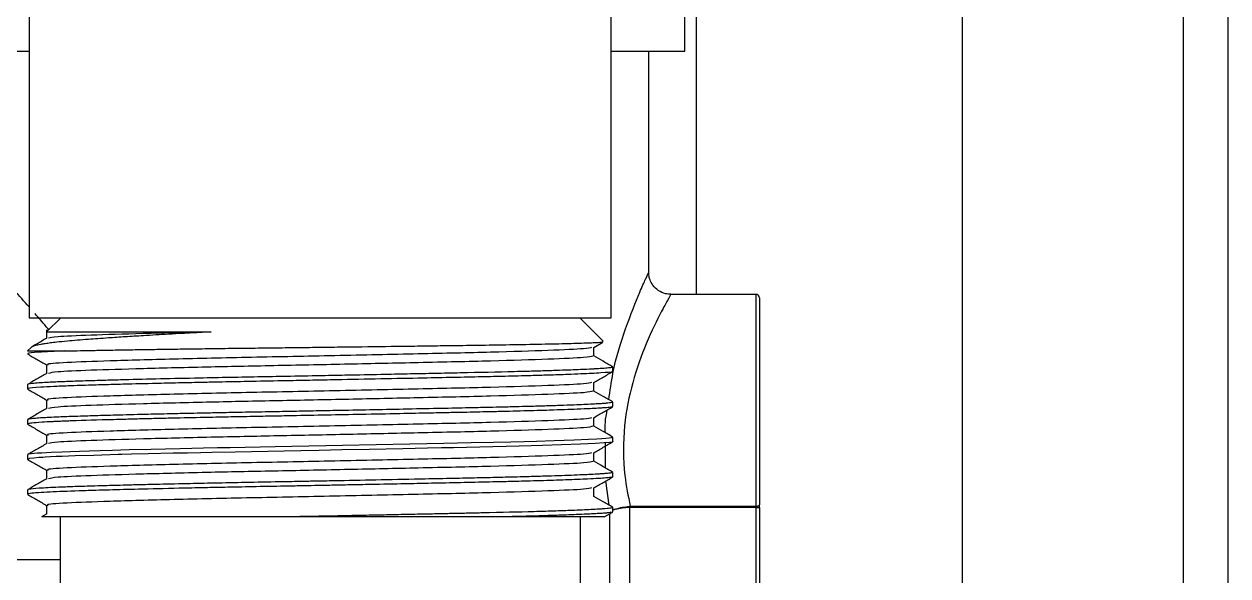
# Model space of a CAD drawing. Header units: millimetres. Extents: x 15 to 415, y 5 to 292.
# Drawn here: x 236.52 to 252.06, y 183.18 to 190.31 of the extents above; entities that cross this region are included whole.
import ezdxf

# ---------------------------------------------------------------- set-up
doc = ezdxf.new("R2010")
doc.units = ezdxf.units.MM

msp = doc.modelspace()

# ---------------------------------------------------------------- linework, layer by layer
at = {"color": 7, "linetype": 'Continuous', "lineweight": 25}
for p, q in [((248.6281, 239.4198), (248.6281, 125.7459)), ((251.4853, 125.7459), (251.4853, 239.4198)), ((252.0567, 239.1543), (252.0567, 126.0115)), ((245.1996, 186.8191), (245.1996, 232.0317)), ((244.0996, 186.5174), (244.0996, 205.4602)), ((245.0466, 189.962), (245.0466, 192.962)), ((236.5853, 190.6628), (236.5853, 186.5174)), ((235.5468, 189.962), (236.5853, 189.962)), ((244.0996, 189.962), (245.0466, 189.962)), ((244.5824, 187.0975), (244.5824, 189.962)), ((245.9681, 186.8191), (244.8646, 186.8191)), ((246.011, 186.7762), (246.011, 184.1001)), ((236.5853, 186.5174), (244.0996, 186.5174)), ((236.9937, 186.5174), (236.8125, 186.3362)), ((243.9939, 186.2146), (243.6911, 186.5174)), ((236.8106, 186.3632), (236.8106, 186.2513)), ((236.6114, 186.1351), (236.5651, 186.0888)), ((243.872, 186.134), (243.9894, 186.2018)), ((243.8742, 186.023), (243.8742, 186.1353)), ((236.5651, 186.0888), (237.0462, 186.0888)), ((236.8106, 185.9096), (236.8106, 185.7977)), ((244.1197, 185.8247), (244.1197, 185.8814)), ((236.5651, 185.6547), (236.5651, 185.5979)), ((243.8742, 185.5695), (243.8742, 185.6817)), ((236.8106, 185.4561), (236.8106, 185.3441)), ((244.1197, 185.3712), (244.1197, 185.4279)), ((236.5651, 185.2012), (236.5651, 185.1444)), ((243.8742, 185.1159), (243.8742, 185.2281)), ((236.8106, 185.0025), (236.8106, 184.8906)), ((244.1185, 184.9176), (244.1194, 184.9166)), ((244.1197, 184.9176), (244.1197, 184.9743)), ((236.5651, 184.7475), (236.5651, 184.6908)), ((243.8742, 184.6623), (243.8742, 184.7746)), ((236.8106, 184.5489), (236.8106, 184.437)), ((244.1197, 184.464), (244.1197, 184.5207)), ((236.5651, 184.294), (236.5651, 184.2372)), ((243.8742, 184.2087), (243.8742, 184.321)), ((246.011, 184.0686), (246.011, 184.1001)), ((236.8129, 183.9847), (236.7479, 183.9471)), ((236.8106, 184.0954), (236.8106, 183.9834)), ((236.9853, 183.9459), (236.9853, 182.3927)), ((242.7087, 183.9459), (239.9337, 183.9459)), ((243.6996, 180.8725), (243.6996, 183.9459)), ((244.0089, 183.9452), (244.1176, 184.008)), ((244.1197, 184.0105), (244.1197, 184.0672)), ((244.3333, 184.0836), (244.3438, 184.0843)), ((244.3333, 184.0836), (244.3348, 184.0682)), ((244.3438, 184.0686), (244.3348, 184.0682)), ((244.3438, 184.0843), (245.9681, 184.0843)), ((244.3438, 184.0843), (244.3438, 184.0686)), ((245.9681, 184.0686), (244.3438, 184.0686)), ((245.9681, 184.0843), (245.9681, 184.0686)), ((245.9681, 184.0686), (246.011, 184.0686)), ((246.011, 184.0686), (246.011, 166.9085)), ((236.9853, 183.3905), (232.5824, 183.3905))]:
    msp.add_line(p, q, dxfattribs=at)
at = {"color": 8, "linetype": 'Continuous', "lineweight": 25}
for p, q in [((245.9681, 184.0843), (245.9681, 186.8191)), ((244.0254, 184.5764), (244.0238, 184.9071)), ((244.0724, 184.0957), (244.0288, 184.4103)), ((244.0824, 180.4315), (244.0824, 183.9877)), ((244.3348, 184.0682), (244.3348, 179.9299)), ((245.9681, 166.9519), (245.9681, 184.0686))]:
    msp.add_line(p, q, dxfattribs=at)
at = {"color": 7, "linetype": 'Continuous', "lineweight": 25, "flags": 128}
for points in [[(244.1196, 184.9743), (244.1197, 184.9743), (244.0995, 184.9668), (244.0711, 184.9628), (244.0306, 184.9588), (243.9781, 184.9548), (243.9138, 184.9509), (243.8035, 184.9451), (243.6206, 184.9372), (243.3602, 184.9279), (243.1355, 184.921), (242.9764, 184.9166), (242.8037, 184.9121), (242.5778, 184.9068), (242.2924, 184.9004), (241.937, 184.8929), (241.4997, 184.8839), (240.6322, 184.8665), (240.4148, 184.8623), (240.1964, 184.8581), (239.9777, 184.8539), (239.7595, 184.8498), (239.1825, 184.8388), (239.0167, 184.8355), (238.8354, 184.8318), (238.536, 184.8253), (238.1549, 184.8166), (237.8778, 184.8097), (237.6626, 184.804), (237.5015, 184.7994), (237.3641, 184.7954), (237.2364, 184.7913), (237.1188, 184.7874), (237.0117, 184.7835), (236.8724, 184.7774), (236.8125, 184.7743), (236.7508, 184.7707), (236.6909, 184.7666), (236.6119, 184.7591), (236.5787, 184.7537), (236.5682, 184.7505), (236.5667, 184.7496), (236.5664, 184.7494), (236.5663, 184.7493), (236.5663, 184.7493), (236.5663, 184.7493), (236.5663, 184.7493), (236.5663, 184.7493), (236.5663, 184.7493), (236.5663, 184.7493), (236.5663, 184.7493), (236.5663, 184.7493), (236.5697, 184.7475)], [(244.116, 184.9152), (244.1089, 184.9121), (244.0761, 184.9068), (244.0088, 184.9004), (243.8913, 184.8929), (243.7032, 184.8839), (243.2104, 184.8665), (243.0641, 184.8623), (242.9081, 184.8581), (242.743, 184.8539), (242.5691, 184.8498), (242.0641, 184.8388), (241.906, 184.8355), (241.726, 184.8318), (241.4108, 184.8253), (240.9731, 184.8166), (240.6237, 184.8097), (240.3298, 184.804), (240.0939, 184.7994), (239.8792, 184.7954), (239.6661, 184.7913), (239.4551, 184.7874), (239.247, 184.7835), (238.9438, 184.7774), (238.7971, 184.7743), (238.6297, 184.7707), (238.4439, 184.7666), (238.1237, 184.7591), (237.9072, 184.7537), (237.7813, 184.7505), (237.7494, 184.7496), (237.7408, 184.7494), (237.7383, 184.7493), (237.7375, 184.7493), (237.7372, 184.7493), (237.7371, 184.7493), (237.7371, 184.7493), (237.7371, 184.7493), (237.7371, 184.7493), (237.7371, 184.7493), (237.7371, 184.7493), (237.4211, 184.7404), (237.1816, 184.7329), (237.0956, 184.7299), (237.0129, 184.7268), (236.9344, 184.7235), (236.861, 184.7201), (236.7934, 184.7166), (236.7628, 184.7148), (236.7099, 184.7113), (236.6464, 184.7061), (236.5901, 184.6993), (236.5681, 184.6908)], [(245.9681, 184.0843), (245.9765, 184.0846), (245.9845, 184.0855), (245.9919, 184.087), (245.9984, 184.089), (246.0038, 184.0913), (246.0077, 184.0941), (246.0102, 184.097), (246.011, 184.1001)]]:
    msp.add_lwpolyline(points, dxfattribs=at)
at = {"color": 7, "linetype": 'Continuous', "lineweight": 25}
msp.add_arc((245.9681, 186.7762), 0.0429, 0, 90, dxfattribs=at)
for points, knots in [([(236.5853, 186.6566), (236.5214, 186.7292), (236.3783, 186.8919), (236.2082, 187.0804), (236.0778, 187.2244), (236.0121, 187.2965), (236.0182, 187.2898), (236.0202, 187.2876)], [0, 0, 0, 0, 0.186796, 0.4184948, 0.6563541, 0.8883526, 1, 1, 1, 1]), ([(244.8654, 186.823), (244.8434, 186.8232), (244.7866, 186.8236), (244.704, 186.8645), (244.6359, 186.9301), (244.5986, 187.0026), (244.5836, 187.0584), (244.5838, 187.0892), (244.5838, 187.0979)], [0, 0, 0, 0, 0.1498719, 0.3862519, 0.6096466, 0.7890321, 0.9402551, 1, 1, 1, 1]), ([(236.8468, 186.3553), (236.7945, 186.4169), (236.7263, 186.4971), (236.6715, 186.559), (236.6588, 186.5733)], [0, 0, 0, 0, 0.7678574, 1, 1, 1, 1]), ([(238.935, 186.3343), (238.8728, 186.331), (238.7481, 186.3245), (238.5665, 186.3146), (238.3332, 186.3015), (238.0839, 186.2869), (237.8256, 186.2707), (237.6317, 186.2579), (237.4746, 186.247), (237.2877, 186.2334), (237.1053, 186.2185), (236.9535, 186.2029), (236.8609, 186.1918), (236.7919, 186.1822), (236.7235, 186.1709), (236.6632, 186.1579), (236.6247, 186.1453), (236.6152, 186.1376), (236.6117, 186.1347)], [0, 0, 0, 0, 0.0475797, 0.095311, 0.1432627, 0.2367047, 0.3076938, 0.3798823, 0.4282784, 0.4749447, 0.5926359, 0.6647107, 0.7130104, 0.760938, 0.8091005, 0.8820563, 0.9562208, 1, 1, 1, 1]), ([(236.8144, 186.3343), (236.8132, 186.3343), (236.808, 186.3343), (236.8292, 186.3343), (236.8675, 186.3343), (236.9194, 186.3343), (236.9738, 186.3343), (237.0491, 186.3343), (237.1533, 186.3343), (237.2788, 186.3343), (237.4026, 186.3343), (237.5741, 186.3343), (237.7907, 186.3343), (238.0351, 186.3343), (238.256, 186.3343), (238.4738, 186.3343), (238.7142, 186.3343), (238.8613, 186.3343), (238.935, 186.3343)], [0, 0, 0, 0, 0.0213284, 0.0937078, 0.16731, 0.2166539, 0.2642351, 0.3119623, 0.3843416, 0.4579438, 0.5072877, 0.554869, 0.6749056, 0.7485078, 0.7978517, 0.8816244, 0.9406724, 1, 1, 1, 1]), ([(238.935, 186.3343), (238.6301, 186.3271), (238.0247, 186.3127), (237.3533, 186.292), (236.9087, 186.2724), (236.8607, 186.2589), (236.8382, 186.2526)], [0, 0, 0, 0, 0.2600996, 0.51652482, 0.77263045, 1, 1, 1, 1]), ([(236.8129, 186.2526), (236.772, 186.2289), (236.7077, 186.1918), (236.6434, 186.1547), (236.6201, 186.1412)], [0, 0, 0, 0, 0.6367809, 1, 1, 1, 1]), ([(243.845, 186.1341), (243.8257, 186.1285), (243.7818, 186.1155), (243.3218, 186.0945), (242.5821, 186.0715), (241.6189, 186.0504), (240.5411, 186.0269), (239.4397, 186.0054), (238.4259, 185.983), (237.5906, 185.9598), (237.0338, 185.9388), (236.7958, 185.921), (236.8275, 185.9117), (236.834, 185.9097)], [0, 0, 0, 0, 0.0780377, 0.1778692, 0.2779378, 0.3762857, 0.4768245, 0.5755258, 0.6751327, 0.7753591, 0.8736245, 0.9741133, 1, 1, 1, 1]), ([(237.0462, 186.0888), (237.0983, 186.09), (237.2028, 186.0923), (237.3852, 186.0958), (237.5858, 186.0995), (237.8054, 186.1033), (238.0439, 186.1071), (238.2995, 186.111), (238.5705, 186.1149), (238.856, 186.1188), (239.1553, 186.1227), (239.4623, 186.1264), (239.773, 186.1301), (240.0867, 186.1339), (240.4059, 186.1378), (240.8256, 186.1431), (241.239, 186.1484), (241.6359, 186.1537), (241.9017, 186.1573), (242.2023, 186.1614), (242.5534, 186.1663), (242.9667, 186.173), (243.2849, 186.1793), (243.5086, 186.1846), (243.7012, 186.1899), (243.8468, 186.1951), (243.9398, 186.2), (243.9944, 186.2042), (243.9905, 186.2072), (243.9883, 186.209)], [0, 0, 0, 0, 0.0308261, 0.0618511, 0.0927821, 0.123916, 0.1553632, 0.187239, 0.219061, 0.251104, 0.2838438, 0.3168244, 0.3486467, 0.3806936, 0.4134506, 0.4464535, 0.5096998, 0.5421518, 0.5748428, 0.5985307, 0.6463544, 0.703159, 0.7662236, 0.7982379, 0.8307228, 0.8935406, 0.9254261, 0.9577795, 1, 1, 1, 1]), ([(236.5662, 186.0498), (236.6071, 186.0262), (236.6886, 185.9791), (236.7701, 185.932), (236.8106, 185.9086)], [0, 0, 0, 0, 0.5022657, 1, 1, 1, 1]), ([(237.0462, 186.0888), (236.9848, 186.0863), (236.8499, 186.0808), (236.6582, 186.0694), (236.5584, 186.0587), (236.5697, 186.0514), (236.5723, 186.0498)], [0, 0, 0, 0, 0.1978857, 0.4347492, 0.87364, 1, 1, 1, 1]), ([(243.8595, 186.0231), (243.8388, 186.0166), (243.7949, 186.0029), (243.3231, 185.9811), (242.5819, 185.9581), (241.6711, 185.9381), (240.7184, 185.9174), (239.7972, 185.8987), (238.878, 185.8802), (238.0299, 185.859), (237.352, 185.8385), (236.909, 185.8188), (236.8608, 185.8053), (236.8382, 185.799)], [0, 0, 0, 0, 0.0888397, 0.1887589, 0.2889154, 0.3873496, 0.4716309, 0.5550767, 0.6374712, 0.7317648, 0.8247263, 0.917572, 1, 1, 1, 1]), ([(244.1176, 185.8839), (244.0766, 185.9075), (243.9955, 185.9544), (243.9144, 186.0013), (243.8742, 186.0245)], [0, 0, 0, 0, 0.5047134, 1, 1, 1, 1]), ([(244.1158, 185.8223), (244.115, 185.8217), (244.1074, 185.8155), (244.0235, 185.8076), (243.8543, 185.7978), (243.7098, 185.7911), (243.5261, 185.7838), (243.3092, 185.7765), (243.039, 185.7686), (242.7525, 185.7611), (242.3038, 185.7509), (241.7663, 185.7397), (241.1247, 185.7267), (240.6413, 185.7172), (240.2332, 185.7092), (239.8683, 185.7023), (239.4765, 185.695), (239.1265, 185.6883), (238.837, 185.6823), (238.5714, 185.6766), (238.2316, 185.6689), (237.9031, 185.6609), (237.6548, 185.6542), (237.501, 185.6499), (237.3771, 185.6463), (237.2335, 185.6419), (237.066, 185.6362), (236.8871, 185.6289), (236.6769, 185.6176), (236.5833, 185.6073), (236.5638, 185.5998), (236.5658, 185.5982), (236.566, 185.5979)], [0, 0, 0, 0, 0.0088368, 0.0814194, 0.1124966, 0.1411426, 0.1702578, 0.2073796, 0.2363163, 0.2745674, 0.3066524, 0.3786075, 0.4274251, 0.4770518, 0.5027725, 0.5317104, 0.5704878, 0.6042803, 0.6248986, 0.6499391, 0.6794005, 0.7254154, 0.7547473, 0.7671323, 0.7835487, 0.8039961, 0.8284735, 0.8627126, 0.9029265, 0.9782955, 0.9968213, 1, 1, 1, 1]), ([(244.1186, 185.8814), (244.1189, 185.8809), (244.1198, 185.8793), (244.1124, 185.8767), (244.0984, 185.8736), (244.0692, 185.8694), (244.0187, 185.8646), (243.9459, 185.8597), (243.8929, 185.8568), (243.8652, 185.8553), (243.8563, 185.8549), (243.8088, 185.8524), (243.6855, 185.8466), (243.4714, 185.8386), (243.2322, 185.8309), (243.0325, 185.8252), (242.6977, 185.8163), (242.2978, 185.8076), (241.8315, 185.7978), (241.5057, 185.7911), (241.1475, 185.7838), (240.7795, 185.7765), (240.3719, 185.7686), (239.9831, 185.7611), (239.4324, 185.7509), (238.8582, 185.7397), (238.2719, 185.7267), (237.8848, 185.7172), (237.5921, 185.7092), (237.3523, 185.7023), (237.1245, 185.695), (236.9504, 185.6883), (236.8259, 185.6823), (236.7272, 185.6766), (236.6281, 185.6689), (236.5706, 185.6615), (236.5687, 185.6563), (236.5681, 185.6547)], [0, 0, 0, 0, 0.0066025, 0.0213726, 0.0351016, 0.0477894, 0.0780112, 0.1002229, 0.114421, 0.1185142, 0.1198092, 0.1206032, 0.1511323, 0.1950661, 0.2249572, 0.2497611, 0.2694761, 0.3412754, 0.3720172, 0.400354, 0.4291551, 0.4658762, 0.4945007, 0.5323389, 0.5640777, 0.6352562, 0.6835469, 0.732638, 0.7580812, 0.7867068, 0.8250657, 0.8584935, 0.8788893, 0.9036595, 0.932803, 0.9783214, 1, 1, 1, 1]), ([(243.872, 185.6804), (243.9129, 185.7041), (243.9948, 185.7514), (244.0767, 185.7987), (244.1176, 185.8223)], [0, 0, 0, 0, 0.4999925, 1, 1, 1, 1]), ([(236.8129, 185.799), (236.772, 185.7754), (236.6901, 185.7281), (236.6082, 185.6808), (236.5673, 185.6571)], [0, 0, 0, 0, 0.4999925, 1, 1, 1, 1]), ([(243.845, 185.6806), (243.8257, 185.6749), (243.7818, 185.6619), (243.3218, 185.6409), (242.5821, 185.6179), (241.6189, 185.5968), (240.5411, 185.5733), (239.4397, 185.5518), (238.4259, 185.5294), (237.5906, 185.5063), (237.0338, 185.4853), (236.7958, 185.4675), (236.8275, 185.4581), (236.834, 185.4562)], [0, 0, 0, 0, 0.0780377, 0.1778692, 0.2779378, 0.3762857, 0.4768245, 0.5755258, 0.6751327, 0.7753591, 0.8736245, 0.9741133, 1, 1, 1, 1]), ([(236.5662, 185.5962), (236.6071, 185.5726), (236.6886, 185.5255), (236.7701, 185.4785), (236.8106, 185.455)], [0, 0, 0, 0, 0.5022657, 1, 1, 1, 1]), ([(243.8595, 185.5695), (243.8388, 185.5631), (243.7949, 185.5493), (243.3231, 185.5275), (242.5819, 185.5045), (241.6711, 185.4846), (240.7184, 185.4638), (239.7972, 185.4451), (238.878, 185.4266), (238.0299, 185.4054), (237.352, 185.3849), (236.909, 185.3652), (236.8608, 185.3518), (236.8382, 185.3454)], [0, 0, 0, 0, 0.0888397, 0.1887589, 0.2889154, 0.3873496, 0.4716309, 0.5550767, 0.6374712, 0.7317648, 0.8247263, 0.917572, 1, 1, 1, 1]), ([(244.1176, 185.4303), (244.0766, 185.454), (243.9955, 185.5008), (243.9144, 185.5477), (243.8742, 185.5709)], [0, 0, 0, 0, 0.5047134, 1, 1, 1, 1]), ([(244.1159, 185.3687), (244.116, 185.3685), (244.1183, 185.3656), (244.0799, 185.3601), (244.0105, 185.3537), (243.9208, 185.3481), (243.8181, 185.3425), (243.6279, 185.3339), (243.3455, 185.324), (243.0326, 185.315), (242.8022, 185.309), (242.6263, 185.3047), (242.4042, 185.2996), (242.158, 185.2943), (241.9291, 185.2896), (241.6859, 185.2845), (241.3449, 185.2775), (240.7501, 185.2656), (240.1841, 185.2548), (239.7068, 185.2458), (239.4714, 185.2413), (239.2207, 185.2365), (238.9138, 185.2303), (238.5854, 185.2233), (238.2819, 185.2165), (238.0487, 185.2109), (237.8449, 185.2057), (237.5174, 185.197), (237.2589, 185.1892), (237.0612, 185.1821), (236.9919, 185.1795), (236.9322, 185.1771), (236.8469, 185.1732), (236.7271, 185.1666), (236.6189, 185.158), (236.575, 185.1504), (236.5631, 185.1461), (236.5656, 185.1445), (236.5659, 185.1444)], [0, 0, 0, 0, 0.003029, 0.0381172, 0.0748674, 0.0925966, 0.1169573, 0.1496447, 0.2047605, 0.247233, 0.2685203, 0.2841744, 0.3049903, 0.3383506, 0.3573235, 0.3701727, 0.4060533, 0.4493125, 0.5252628, 0.5491886, 0.5723925, 0.5867065, 0.6155766, 0.6552573, 0.6791646, 0.7057762, 0.7281967, 0.7467296, 0.8207075, 0.8330635, 0.8454196, 0.8576778, 0.8673874, 0.8980342, 0.9436209, 0.9794896, 0.9980456, 1, 1, 1, 1]), ([(236.8129, 185.3455), (236.772, 185.3218), (236.6901, 185.2745), (236.6082, 185.2272), (236.5673, 185.2035)], [0, 0, 0, 0, 0.4999925, 1, 1, 1, 1]), ([(244.1153, 185.4279), (244.1167, 185.4273), (244.1249, 185.4242), (244.0992, 185.4199), (244.0583, 185.4147), (244.0125, 185.4107), (243.9551, 185.4067), (243.8773, 185.4023), (243.7788, 185.3974), (243.6462, 185.3916), (243.4808, 185.3854), (243.2835, 185.3789), (243.0878, 185.3732), (242.9425, 185.3692), (242.8333, 185.3665), (242.734, 185.364), (242.6008, 185.3609), (242.4261, 185.3569), (242.1785, 185.3515), (241.8403, 185.3444), (241.2886, 185.3331), (240.741, 185.3222), (240.2527, 185.3127), (239.962, 185.3072), (239.6554, 185.3014), (239.3541, 185.2958), (239.0788, 185.2904), (238.8559, 185.2859), (238.6365, 185.2812), (238.3773, 185.2754), (238.0494, 185.2677), (237.726, 185.2594), (237.4774, 185.2524), (237.3089, 185.2473), (237.1852, 185.2433), (237.0719, 185.2393), (236.9543, 185.2348), (236.847, 185.2299), (236.7455, 185.2242), (236.6449, 185.2169), (236.5736, 185.2091), (236.5717, 185.2034), (236.571, 185.2012)], [0, 0, 0, 0, 0.0070419, 0.0403556, 0.0585351, 0.0767145, 0.0948939, 0.1130733, 0.1380257, 0.1596772, 0.1874415, 0.2185666, 0.2433988, 0.2619356, 0.270116, 0.2806392, 0.2949229, 0.3129667, 0.3347699, 0.3684856, 0.4085238, 0.483061, 0.5074533, 0.53198, 0.5566411, 0.5857029, 0.6100258, 0.6296083, 0.6463004, 0.6711587, 0.7041791, 0.7459154, 0.7783996, 0.7965695, 0.8147394, 0.8329093, 0.8510791, 0.8771531, 0.8984443, 0.9252345, 0.9709985, 1, 1, 1, 1]), ([(243.872, 185.2268), (243.9129, 185.2505), (243.9948, 185.2978), (244.0767, 185.3451), (244.1176, 185.3687)], [0, 0, 0, 0, 0.4999925, 1, 1, 1, 1]), ([(243.845, 185.227), (243.8257, 185.2213), (243.7818, 185.2083), (243.3218, 185.1873), (242.5821, 185.1644), (241.6189, 185.1433), (240.5411, 185.1197), (239.4397, 185.0982), (238.4259, 185.0758), (237.5906, 185.0527), (237.0338, 185.0317), (236.7958, 185.0139), (236.8275, 185.0045), (236.834, 185.0026)], [0, 0, 0, 0, 0.0780377, 0.1778692, 0.2779378, 0.3762857, 0.4768245, 0.5755258, 0.6751327, 0.7753591, 0.8736245, 0.9741133, 1, 1, 1, 1]), ([(236.5662, 185.1427), (236.6071, 185.119), (236.6886, 185.0719), (236.7701, 185.0249), (236.8106, 185.0015)], [0, 0, 0, 0, 0.5022657, 1, 1, 1, 1]), ([(243.8595, 185.116), (243.8388, 185.1095), (243.7949, 185.0958), (243.3231, 185.0739), (242.5819, 185.051), (241.6711, 185.031), (240.7184, 185.0103), (239.7972, 184.9915), (238.878, 184.973), (238.0299, 184.9519), (237.352, 184.9313), (236.909, 184.9117), (236.8608, 184.8982), (236.8382, 184.8919)], [0, 0, 0, 0, 0.0888397, 0.1887589, 0.2889154, 0.3873496, 0.4716309, 0.5550767, 0.6374712, 0.7317648, 0.8247263, 0.917572, 1, 1, 1, 1]), ([(244.1176, 184.9768), (244.0766, 185.0004), (243.9955, 185.0473), (243.9144, 185.0941), (243.8742, 185.1173)], [0, 0, 0, 0, 0.5047134, 1, 1, 1, 1]), ([(236.8129, 184.8919), (236.772, 184.8682), (236.6901, 184.8209), (236.6082, 184.7736), (236.5673, 184.75)], [0, 0, 0, 0, 0.4999925, 1, 1, 1, 1]), ([(243.872, 184.7733), (243.9129, 184.7969), (243.9948, 184.8442), (244.0767, 184.8915), (244.1176, 184.9152)], [0, 0, 0, 0, 0.4999925, 1, 1, 1, 1]), ([(243.845, 184.7734), (243.8257, 184.7677), (243.7818, 184.7548), (243.3218, 184.7338), (242.5821, 184.7108), (241.6189, 184.6897), (240.5411, 184.6662), (239.4397, 184.6447), (238.4259, 184.6222), (237.5906, 184.5991), (237.0338, 184.5781), (236.7958, 184.5603), (236.8275, 184.5509), (236.834, 184.549)], [0, 0, 0, 0, 0.0780377, 0.1778692, 0.2779378, 0.3762857, 0.4768245, 0.5755258, 0.6751327, 0.7753591, 0.8736245, 0.9741133, 1, 1, 1, 1]), ([(236.5662, 184.6891), (236.6071, 184.6654), (236.6886, 184.6184), (236.7701, 184.5713), (236.8106, 184.5479)], [0, 0, 0, 0, 0.5022657, 1, 1, 1, 1]), ([(243.8595, 184.6624), (243.8388, 184.6559), (243.7949, 184.6422), (243.3231, 184.6204), (242.5819, 184.5974), (241.6711, 184.5774), (240.7184, 184.5567), (239.7972, 184.5379), (238.878, 184.5195), (238.0299, 184.4983), (237.352, 184.4778), (236.909, 184.4581), (236.8608, 184.4446), (236.8382, 184.4383)], [0, 0, 0, 0, 0.08883969, 0.18875885, 0.28891538, 0.38734964, 0.47163087, 0.55507673, 0.63747123, 0.73176482, 0.82472634, 0.917572, 1, 1, 1, 1]), ([(244.1176, 184.5232), (244.0766, 184.5468), (243.9955, 184.5937), (243.9144, 184.6406), (243.8742, 184.6638)], [0, 0, 0, 0, 0.5047134, 1, 1, 1, 1]), ([(244.1164, 184.4616), (244.1162, 184.4613), (244.1143, 184.4588), (244.0896, 184.4544), (244.0321, 184.4482), (243.9372, 184.4418), (243.7766, 184.4331), (243.5309, 184.4231), (243.2497, 184.414), (243.0245, 184.4076), (242.8526, 184.403), (242.6185, 184.3973), (242.3026, 184.3903), (241.9275, 184.3824), (241.5316, 184.3742), (241.1629, 184.3667), (240.8354, 184.3602), (240.5862, 184.3554), (240.3729, 184.3512), (240.2334, 184.3485), (240.0922, 184.3459), (239.8681, 184.3417), (239.5296, 184.3353), (239.1663, 184.3284), (238.8342, 184.3216), (238.439, 184.313), (238.0204, 184.3033), (237.6739, 184.2942), (237.4564, 184.288), (237.3278, 184.284), (237.1081, 184.277), (236.8852, 184.2684), (236.6914, 184.2571), (236.5949, 184.2476), (236.5581, 184.2408), (236.5661, 184.2374), (236.5666, 184.2372)], [0, 0, 0, 0, 0.0046526, 0.0322786, 0.0599043, 0.0901353, 0.1238542, 0.1745801, 0.2212992, 0.242387, 0.2586402, 0.2818433, 0.3204152, 0.3563772, 0.3900526, 0.4291188, 0.4537646, 0.4748856, 0.4930669, 0.508308, 0.510551, 0.5292059, 0.5657362, 0.5980814, 0.6254479, 0.6565012, 0.7103739, 0.7532992, 0.7758334, 0.7934906, 0.8062698, 0.8721625, 0.9115998, 0.9553333, 0.9973562, 1, 1, 1, 1]), ([(236.8129, 184.4383), (236.772, 184.4147), (236.6901, 184.3674), (236.6082, 184.32), (236.5673, 184.2964)], [0, 0, 0, 0, 0.4999925, 1, 1, 1, 1]), ([(244.1165, 184.5207), (244.1156, 184.5188), (244.1141, 184.5155), (244.086, 184.5109), (244.0508, 184.5069), (244.0031, 184.5029), (243.9345, 184.4984), (243.8452, 184.4935), (243.7244, 184.4878), (243.5387, 184.4802), (243.3049, 184.4724), (243.0574, 184.4652), (242.858, 184.4598), (242.6363, 184.4544), (242.3617, 184.4482), (242.0502, 184.4418), (241.6399, 184.4331), (241.1459, 184.4231), (240.6849, 184.414), (240.3561, 184.4076), (240.1193, 184.403), (239.8151, 184.3973), (239.4383, 184.3903), (239.0331, 184.3824), (238.6422, 184.3742), (238.3109, 184.3667), (238.0406, 184.3602), (237.8478, 184.3554), (237.6919, 184.3512), (237.5951, 184.3485), (237.4998, 184.3459), (237.3538, 184.3417), (237.154, 184.3353), (236.9686, 184.3284), (236.823, 184.3216), (236.6811, 184.3131), (236.5805, 184.3037), (236.5724, 184.2968), (236.5691, 184.294)], [0, 0, 0, 0, 0.0254888, 0.0436611, 0.0618334, 0.0800056, 0.0981777, 0.1246141, 0.1457919, 0.1722723, 0.2226131, 0.2470303, 0.2652662, 0.2925947, 0.319923, 0.3498286, 0.3831845, 0.4333642, 0.4795804, 0.5004412, 0.5165193, 0.5394726, 0.5776293, 0.6132041, 0.6465169, 0.6851626, 0.7095431, 0.7304367, 0.7484222, 0.7634992, 0.7657181, 0.7841721, 0.8203092, 0.8523062, 0.8793781, 0.910097, 0.9633898, 1, 1, 1, 1]), ([(243.872, 184.3197), (243.9129, 184.3433), (243.9948, 184.3906), (244.0767, 184.4379), (244.1176, 184.4616)], [0, 0, 0, 0, 0.4999925, 1, 1, 1, 1]), ([(243.845, 184.3199), (243.8257, 184.3142), (243.7818, 184.3012), (243.3218, 184.2802), (242.5821, 184.2572), (241.6189, 184.2361), (240.5411, 184.2126), (239.4397, 184.1911), (238.4259, 184.1687), (237.5906, 184.1455), (237.0338, 184.1245), (236.7958, 184.1067), (236.8275, 184.0974), (236.834, 184.0955)], [0, 0, 0, 0, 0.0780377, 0.1778692, 0.2779378, 0.3762857, 0.4768245, 0.5755258, 0.6751327, 0.7753591, 0.8736245, 0.9741133, 1, 1, 1, 1]), ([(236.5662, 184.2355), (236.6071, 184.2119), (236.6886, 184.1648), (236.7701, 184.1177), (236.8106, 184.0943)], [0, 0, 0, 0, 0.5022657, 1, 1, 1, 1]), ([(244.1176, 184.0696), (244.0766, 184.0933), (243.9955, 184.1401), (243.9144, 184.187), (243.8742, 184.2102)], [0, 0, 0, 0, 0.5047134, 1, 1, 1, 1]), ([(239.9337, 183.9459), (239.8345, 183.9459), (239.6355, 183.9459), (239.311, 183.9459), (238.9942, 183.9459), (238.6884, 183.9459), (238.4516, 183.9459), (238.2528, 183.9459), (238.0075, 183.9459), (237.7545, 183.9459), (237.5289, 183.9459), (237.3439, 183.9459), (237.1814, 183.9459), (237.0314, 183.9459), (236.9324, 183.9459), (236.8634, 183.9459), (236.7943, 183.9459), (236.7498, 183.9459), (236.7488, 183.9459), (236.7485, 183.9459)], [0, 0, 0, 0, 0.05725416, 0.11487391, 0.19130779, 0.24934492, 0.30832153, 0.34785083, 0.38680834, 0.4850893, 0.5453519, 0.58575274, 0.66375696, 0.72304864, 0.78339095, 0.82385842, 0.86197005, 0.95812582, 1, 1, 1, 1]), ([(244.1149, 184.0696), (244.1168, 184.0689), (244.123, 184.0667), (244.1155, 184.0631), (244.0975, 184.059), (244.0667, 184.0549), (244.024, 184.0509), (243.9598, 184.0464), (243.8423, 184.0395), (243.6525, 184.0309), (243.3914, 184.0216), (243.0172, 184.0101), (242.6233, 184.0004), (242.2534, 183.9924), (242.0617, 183.9884), (241.8671, 183.9843), (241.6431, 183.9797), (241.3999, 183.9747), (241.1135, 183.9689), (240.7598, 183.9619), (240.3561, 183.954), (240.0637, 183.9484), (239.9337, 183.9459)], [0, 0, 0, 0, 0.0169391, 0.0527661, 0.0861262, 0.1194862, 0.152846, 0.1862056, 0.2367913, 0.3217534, 0.3902172, 0.4586811, 0.5930518, 0.6272973, 0.6610696, 0.6943688, 0.7271949, 0.7732488, 0.8130684, 0.8640759, 0.9395413, 1, 1, 1, 1]), ([(244.0969, 184.0081), (244.0904, 184.0042), (244.0815, 183.9988), (243.9989, 183.9924), (243.9382, 183.9884), (243.8658, 183.9843), (243.7719, 183.9797), (243.6568, 183.9747), (243.5052, 183.9689), (243.2971, 183.9619), (243.0307, 183.954), (242.8078, 183.9484), (242.7087, 183.9459)], [0, 0, 0, 0, 0.1894859, 0.2576922, 0.3249562, 0.3912779, 0.4566572, 0.5483822, 0.6276906, 0.7292815, 0.879585, 1, 1, 1, 1]), ([(244.0085, 183.9459), (244.0072, 183.9459), (244.0046, 183.9459), (243.9693, 183.9459), (243.9099, 183.9459), (243.8245, 183.9459), (243.7145, 183.9459), (243.581, 183.9459), (243.4242, 183.9459), (243.2436, 183.9459), (243.0589, 183.9459), (242.8796, 183.9459), (242.7657, 183.9459), (242.7087, 183.9459)], [0, 0, 0, 0, 0.0832793, 0.1774797, 0.2723269, 0.3691602, 0.4666671, 0.5625968, 0.6591814, 0.7578295, 0.8571902, 0.9284616, 1, 1, 1, 1])]:
    msp.add_open_spline(points, degree=3, knots=knots, dxfattribs=at)
at = {"color": 8, "linetype": 'Continuous', "lineweight": 25}
for points, knots in [([(244.0677, 185.4591), (244.0834, 185.5745), (244.1299, 185.9159), (244.2929, 186.4147), (244.4491, 186.8121), (244.5602, 187.0578), (244.5721, 187.0829), (244.579, 187.0975)], [0, 0, 0, 0, 0.12480171, 0.36934024, 0.63811237, 0.78927862, 1, 1, 1, 1]), ([(244.8647, 186.813), (244.8573, 186.8003), (244.8445, 186.7785), (244.7271, 186.5639), (244.5582, 186.2218), (244.3682, 185.7048), (244.2494, 185.1131), (244.2498, 184.545), (244.3173, 184.2139), (244.3438, 184.0843)], [0, 0, 0, 0, 0.14298492, 0.24468842, 0.42376245, 0.58360918, 0.732143, 0.89513917, 1, 1, 1, 1]), ([(244.0232, 185.0313), (244.0215, 185.077), (244.0175, 185.1799), (244.0368, 185.2753), (244.0475, 185.3282)], [0, 0, 0, 0, 0.4446845, 1, 1, 1, 1]), ([(244.3348, 184.0682), (244.3028, 184.0649), (244.2388, 184.0585), (244.1607, 184.0454), (244.1275, 184.0364), (244.1142, 184.0327)], [0, 0, 0, 0, 0.3748746, 0.7488204, 1, 1, 1, 1]), ([(244.1156, 184.0373), (244.1285, 184.0417), (244.1627, 184.0532), (244.2374, 184.0705), (244.3013, 184.0792), (244.3333, 184.0836)], [0, 0, 0, 0, 0.23312845, 0.61607856, 1, 1, 1, 1])]:
    msp.add_open_spline(points, degree=3, knots=knots, dxfattribs=at)

doc.saveas('drawing.dxf')
